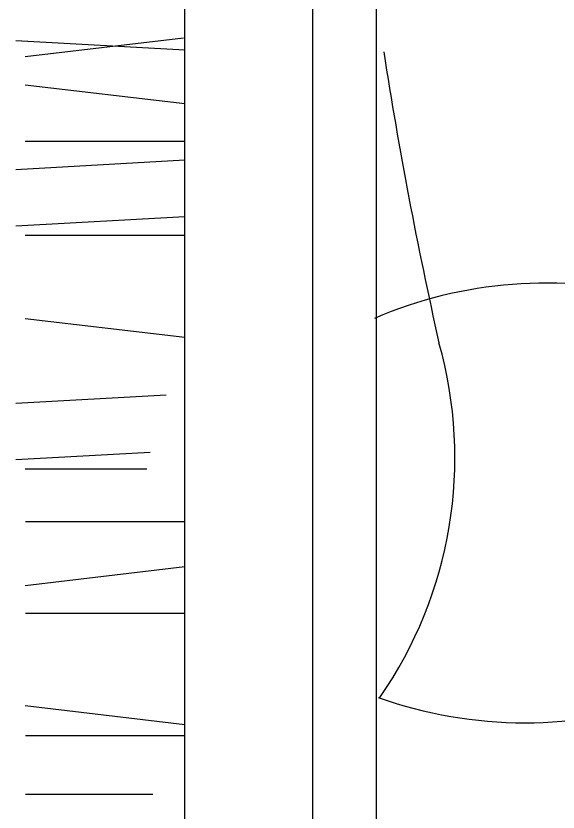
# Model space of a CAD drawing. Header units: millimetres. Extents: x -37 to 8970, y -2 to 4773.
# Drawn here: x 7243.5 to 7536.9, y 592.7 to 1023.8 of the extents above; entities that cross this region are included whole.
import ezdxf

# ---------------------------------------------------------------- set-up
doc = ezdxf.new("R2010")
doc.units = ezdxf.units.MM

msp = doc.modelspace()

# ---------------------------------------------------------------- linework, layer by layer
at = {"color": 18, "true_color": 0x000000}
for p, q in [((7334.96, 129.97), (7334.96, 1600.71)), ((7404.08, 199.09), (7404.08, 1531.59)), ((7438.64, 233.65), (7438.64, 1497.03)), ((7334.96, 1005.21), (7243.49, 1010.3)), ((7334.25, 1011.77), (7248.57, 1001.59)), ((7334.96, 976.13), (7248.57, 986.32)), ((7334.96, 955.76), (7248.57, 955.76)), ((7334.96, 945.58), (7243.49, 940.48)), ((7334.96, 915.02), (7243.49, 909.93)), ((7334.96, 904.84), (7248.57, 904.84)), ((7334.96, 849.6), (7248.57, 859.79)), ((7324.87, 818.49), (7243.49, 813.96)), ((7316.22, 787.45), (7243.49, 783.4)), ((7314.39, 778.31), (7248.57, 778.31)), ((7334.96, 749.92), (7248.72, 749.92)), ((7334.96, 725.44), (7248.57, 715.17)), ((7334.96, 700.17), (7248.72, 700.17)), ((7334.96, 639.96), (7248.57, 650.15)), ((7334.96, 633.97), (7248.72, 633.97)), ((7317.52, 602.19), (7248.72, 602.19))]:
    msp.add_line(p, q, dxfattribs=at)
for centre, major_axis, start_param, end_param in [((9811.03, 1371.93), (-1694.83, 1694.83), 0.939375, 1.006299), ((7530.07, 644.96), (-165.55, 165.55), -1.038261, -0.379146), ((7252.99, 784.59), (-161.26, 161.26), 3.321461, 4.203066), ((7518.84, 876.53), (-166.52, 166.52), 2.01288, 2.699509)]:
    msp.add_ellipse(centre, major_axis=major_axis, ratio=1, start_param=start_param, end_param=end_param, dxfattribs=at)

doc.saveas('drawing.dxf')
